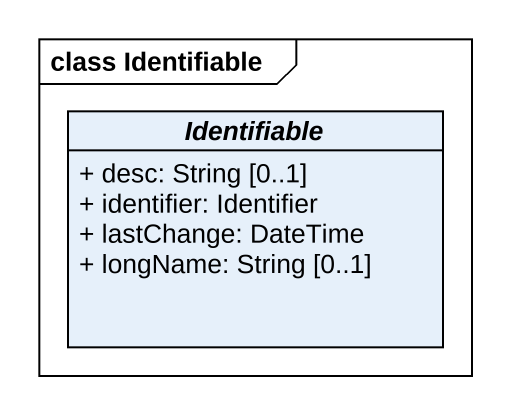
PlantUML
@startuml
mainframe class Identifiable
hide circle
hide empty members
skinparam classAttributeIconSize 0
abstract class Identifiable {
  + desc: String [0..1]
  + identifier: Identifier
  + lastChange: DateTime
  + longName: String [0..1]
}
@enduml
